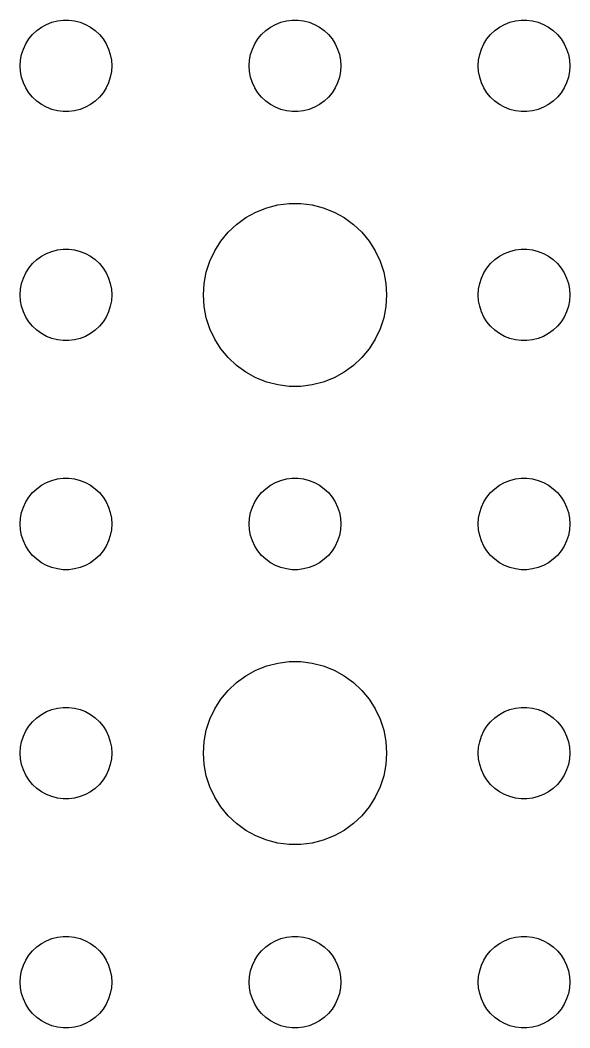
# Model space of a CAD drawing. Header units: metres. Extents: x -150 to 150, y -149 to 149.
# Drawn here: x -61.5 to -43.5, y -1.5 to 31.5 of the extents above; entities that cross this region are included whole.
import ezdxf

# ---------------------------------------------------------------- set-up
doc = ezdxf.new("R2010")
doc.units = ezdxf.units.M

msp = doc.modelspace()

# ---------------------------------------------------------------- linework, layer by layer
for p, q in [((-60.8037, 31.2665), (-60.6387, 31.3572)), ((-60.6387, 31.3572), (-60.4635, 31.4266)), ((-60.4635, 31.4266), (-60.2811, 31.4734)), ((-60.2811, 31.4734), (-60.0942, 31.497)), ((-60.0942, 31.497), (-59.9058, 31.497)), ((-59.9058, 31.497), (-59.7189, 31.4734)), ((-59.7189, 31.4734), (-59.5365, 31.4266)), ((-59.5365, 31.4266), (-59.3613, 31.3572)), ((-59.3613, 31.3572), (-59.1963, 31.2665)), ((-53.3037, 31.2665), (-53.1387, 31.3572)), ((-53.1387, 31.3572), (-52.9635, 31.4266)), ((-52.9635, 31.4266), (-52.7811, 31.4734)), ((-52.7811, 31.4734), (-52.5942, 31.497)), ((-52.5942, 31.497), (-52.4058, 31.497)), ((-52.4058, 31.497), (-52.2189, 31.4734)), ((-52.2189, 31.4734), (-52.0365, 31.4266)), ((-52.0365, 31.4266), (-51.8613, 31.3572)), ((-51.8613, 31.3572), (-51.6963, 31.2665)), ((-45.8037, 31.2665), (-45.6387, 31.3572)), ((-45.6387, 31.3572), (-45.4635, 31.4266)), ((-45.4635, 31.4266), (-45.2811, 31.4734)), ((-45.2811, 31.4734), (-45.0942, 31.497)), ((-45.0942, 31.497), (-44.9058, 31.497)), ((-44.9058, 31.497), (-44.7189, 31.4734)), ((-44.7189, 31.4734), (-44.5365, 31.4266)), ((-44.5365, 31.4266), (-44.3613, 31.3572)), ((-44.3613, 31.3572), (-44.1963, 31.2665)), ((-61.2135, 30.8817), (-61.0934, 31.0268)), ((-61.0934, 31.0268), (-60.9561, 31.1558)), ((-60.9561, 31.1558), (-60.8037, 31.2665)), ((-59.1963, 31.2665), (-59.0439, 31.1558)), ((-59.0439, 31.1558), (-58.9065, 31.0268)), ((-58.9065, 31.0268), (-58.7865, 30.8817)), ((-53.7135, 30.8817), (-53.5934, 31.0268)), ((-53.5934, 31.0268), (-53.4561, 31.1558)), ((-53.4561, 31.1558), (-53.3037, 31.2665)), ((-51.6963, 31.2665), (-51.5439, 31.1558)), ((-51.5439, 31.1558), (-51.4065, 31.0268)), ((-51.4065, 31.0268), (-51.2865, 30.8817)), ((-46.2135, 30.8817), (-46.0934, 31.0268)), ((-46.0934, 31.0268), (-45.9561, 31.1558)), ((-45.9561, 31.1558), (-45.8037, 31.2665)), ((-44.1963, 31.2665), (-44.0439, 31.1558)), ((-44.0439, 31.1558), (-43.9065, 31.0268)), ((-43.9065, 31.0268), (-43.7865, 30.8817)), ((-61.3947, 30.5522), (-61.3145, 30.7226)), ((-61.3145, 30.7226), (-61.2135, 30.8817)), ((-58.7865, 30.8817), (-58.6855, 30.7226)), ((-58.6855, 30.7226), (-58.6053, 30.5522)), ((-53.8947, 30.5522), (-53.8145, 30.7226)), ((-53.8145, 30.7226), (-53.7135, 30.8817)), ((-51.2865, 30.8817), (-51.1855, 30.7226)), ((-51.1855, 30.7226), (-51.1053, 30.5522)), ((-46.3947, 30.5522), (-46.3145, 30.7226)), ((-46.3145, 30.7226), (-46.2135, 30.8817)), ((-43.7865, 30.8817), (-43.6855, 30.7226)), ((-43.6855, 30.7226), (-43.6053, 30.5522)), ((-61.4882, 30.188), (-61.4529, 30.373)), ((-61.4529, 30.373), (-61.3947, 30.5522)), ((-58.6053, 30.5522), (-58.5471, 30.373)), ((-58.5471, 30.373), (-58.5118, 30.188)), ((-53.9882, 30.188), (-53.9529, 30.373)), ((-53.9529, 30.373), (-53.8947, 30.5522)), ((-51.1053, 30.5522), (-51.0471, 30.373)), ((-51.0471, 30.373), (-51.0118, 30.188)), ((-46.4882, 30.188), (-46.4529, 30.373)), ((-46.4529, 30.373), (-46.3947, 30.5522)), ((-43.6053, 30.5522), (-43.5471, 30.373)), ((-43.5471, 30.373), (-43.5118, 30.188)), ((-61.5, 30), (-61.4882, 30.188)), ((-58.5118, 30.188), (-58.5, 30)), ((-54, 30), (-53.9882, 30.188)), ((-51.0118, 30.188), (-51, 30)), ((-46.5, 30), (-46.4882, 30.188)), ((-43.5118, 30.188), (-43.5, 30)), ((-61.4882, 29.812), (-61.5, 30)), ((-61.4529, 29.627), (-61.4882, 29.812)), ((-58.5118, 29.812), (-58.5471, 29.627)), ((-58.5, 30), (-58.5118, 29.812)), ((-53.9882, 29.812), (-54, 30)), ((-53.9529, 29.627), (-53.9882, 29.812)), ((-51.0118, 29.812), (-51.0471, 29.627)), ((-51, 30), (-51.0118, 29.812)), ((-46.4882, 29.812), (-46.5, 30)), ((-46.4529, 29.627), (-46.4882, 29.812)), ((-43.5118, 29.812), (-43.5471, 29.627)), ((-43.5, 30), (-43.5118, 29.812)), ((-61.3947, 29.4478), (-61.4529, 29.627)), ((-61.3145, 29.2774), (-61.3947, 29.4478)), ((-58.6053, 29.4478), (-58.6855, 29.2774)), ((-58.5471, 29.627), (-58.6053, 29.4478)), ((-53.8947, 29.4478), (-53.9529, 29.627)), ((-53.8145, 29.2774), (-53.8947, 29.4478)), ((-51.1053, 29.4478), (-51.1855, 29.2774)), ((-51.0471, 29.627), (-51.1053, 29.4478)), ((-46.3947, 29.4478), (-46.4529, 29.627)), ((-46.3145, 29.2774), (-46.3947, 29.4478)), ((-43.6053, 29.4478), (-43.6855, 29.2774)), ((-43.5471, 29.627), (-43.6053, 29.4478)), ((-61.2135, 29.1183), (-61.3145, 29.2774)), ((-61.0934, 28.9732), (-61.2135, 29.1183)), ((-58.7865, 29.1183), (-58.9065, 28.9732)), ((-58.6855, 29.2774), (-58.7865, 29.1183)), ((-53.7135, 29.1183), (-53.8145, 29.2774)), ((-53.5934, 28.9732), (-53.7135, 29.1183)), ((-51.2865, 29.1183), (-51.4065, 28.9732)), ((-51.1855, 29.2774), (-51.2865, 29.1183)), ((-46.2135, 29.1183), (-46.3145, 29.2774)), ((-46.0934, 28.9732), (-46.2135, 29.1183)), ((-43.7865, 29.1183), (-43.9065, 28.9732)), ((-43.6855, 29.2774), (-43.7865, 29.1183)), ((-60.9561, 28.8442), (-61.0934, 28.9732)), ((-60.8037, 28.7335), (-60.9561, 28.8442)), ((-60.6387, 28.6427), (-60.8037, 28.7335)), ((-59.1963, 28.7335), (-59.3613, 28.6427)), ((-59.0439, 28.8442), (-59.1963, 28.7335)), ((-58.9065, 28.9732), (-59.0439, 28.8442)), ((-53.4561, 28.8442), (-53.5934, 28.9732)), ((-53.3037, 28.7335), (-53.4561, 28.8442)), ((-53.1387, 28.6427), (-53.3037, 28.7335)), ((-51.6963, 28.7335), (-51.8613, 28.6427)), ((-51.5439, 28.8442), (-51.6963, 28.7335)), ((-51.4065, 28.9732), (-51.5439, 28.8442)), ((-45.9561, 28.8442), (-46.0934, 28.9732)), ((-45.8037, 28.7335), (-45.9561, 28.8442)), ((-45.6387, 28.6427), (-45.8037, 28.7335)), ((-44.1963, 28.7335), (-44.3613, 28.6427)), ((-44.0439, 28.8442), (-44.1963, 28.7335)), ((-43.9065, 28.9732), (-44.0439, 28.8442)), ((-60.4635, 28.5734), (-60.6387, 28.6427)), ((-60.2811, 28.5266), (-60.4635, 28.5734)), ((-60.0942, 28.503), (-60.2811, 28.5266)), ((-59.9058, 28.503), (-60.0942, 28.503)), ((-59.7189, 28.5266), (-59.9058, 28.503)), ((-59.5365, 28.5734), (-59.7189, 28.5266)), ((-59.3613, 28.6427), (-59.5365, 28.5734)), ((-52.9635, 28.5734), (-53.1387, 28.6427)), ((-52.7811, 28.5266), (-52.9635, 28.5734)), ((-52.5942, 28.503), (-52.7811, 28.5266)), ((-52.4058, 28.503), (-52.5942, 28.503)), ((-52.2189, 28.5266), (-52.4058, 28.503)), ((-52.0365, 28.5734), (-52.2189, 28.5266)), ((-51.8613, 28.6427), (-52.0365, 28.5734)), ((-45.4635, 28.5734), (-45.6387, 28.6427)), ((-45.2811, 28.5266), (-45.4635, 28.5734)), ((-45.0942, 28.503), (-45.2811, 28.5266)), ((-44.9058, 28.503), (-45.0942, 28.503)), ((-44.7189, 28.5266), (-44.9058, 28.503)), ((-44.5365, 28.5734), (-44.7189, 28.5266)), ((-44.3613, 28.6427), (-44.5365, 28.5734)), ((-53.427, 25.3532), (-53.0621, 25.4469)), ((-53.0621, 25.4469), (-52.6884, 25.4941)), ((-52.6884, 25.4941), (-52.3116, 25.4941)), ((-52.3116, 25.4941), (-51.9379, 25.4469)), ((-51.9379, 25.4469), (-51.5729, 25.3532)), ((-54.1075, 25.033), (-53.7773, 25.2145)), ((-53.7773, 25.2145), (-53.427, 25.3532)), ((-51.5729, 25.3532), (-51.2227, 25.2145)), ((-51.2227, 25.2145), (-50.8925, 25.033)), ((-54.6869, 24.5536), (-54.4123, 24.8115)), ((-54.4123, 24.8115), (-54.1075, 25.033)), ((-50.8925, 25.033), (-50.5877, 24.8115)), ((-50.5877, 24.8115), (-50.3131, 24.5536)), ((-54.927, 24.2634), (-54.6869, 24.5536)), ((-50.3131, 24.5536), (-50.0729, 24.2634)), ((-55.1289, 23.9453), (-54.927, 24.2634)), ((-50.0729, 24.2634), (-49.8711, 23.9453)), ((-60.9561, 23.6558), (-60.8037, 23.7665)), ((-60.8037, 23.7665), (-60.6387, 23.8572)), ((-60.6387, 23.8572), (-60.4635, 23.9266)), ((-60.4635, 23.9266), (-60.2811, 23.9734)), ((-60.2811, 23.9734), (-60.0942, 23.997)), ((-60.0942, 23.997), (-59.9058, 23.997)), ((-59.9058, 23.997), (-59.7189, 23.9734)), ((-59.7189, 23.9734), (-59.5365, 23.9266)), ((-59.5365, 23.9266), (-59.3613, 23.8572)), ((-59.3613, 23.8572), (-59.1963, 23.7665)), ((-59.1963, 23.7665), (-59.0439, 23.6558)), ((-55.2893, 23.6044), (-55.1289, 23.9453)), ((-49.8711, 23.9453), (-49.7107, 23.6044)), ((-45.9561, 23.6558), (-45.8037, 23.7665)), ((-45.8037, 23.7665), (-45.6387, 23.8572)), ((-45.6387, 23.8572), (-45.4635, 23.9266)), ((-45.4635, 23.9266), (-45.2811, 23.9734)), ((-45.2811, 23.9734), (-45.0942, 23.997)), ((-45.0942, 23.997), (-44.9058, 23.997)), ((-44.9058, 23.997), (-44.7189, 23.9734)), ((-44.7189, 23.9734), (-44.5365, 23.9266)), ((-44.5365, 23.9266), (-44.3613, 23.8572)), ((-44.3613, 23.8572), (-44.1963, 23.7665)), ((-44.1963, 23.7665), (-44.0439, 23.6558)), ((-61.2135, 23.3817), (-61.0934, 23.5268)), ((-61.0934, 23.5268), (-60.9561, 23.6558)), ((-59.0439, 23.6558), (-58.9065, 23.5268)), ((-58.9065, 23.5268), (-58.7865, 23.3817)), ((-55.4057, 23.2461), (-55.2893, 23.6044)), ((-49.7107, 23.6044), (-49.5942, 23.2461)), ((-46.2135, 23.3817), (-46.0934, 23.5268)), ((-46.0934, 23.5268), (-45.9561, 23.6558)), ((-44.0439, 23.6558), (-43.9065, 23.5268)), ((-43.9065, 23.5268), (-43.7865, 23.3817)), ((-61.3947, 23.0522), (-61.3145, 23.2226)), ((-61.3145, 23.2226), (-61.2135, 23.3817)), ((-58.7865, 23.3817), (-58.6855, 23.2226)), ((-58.6855, 23.2226), (-58.6053, 23.0522)), ((-55.4763, 22.876), (-55.4057, 23.2461)), ((-49.5942, 23.2461), (-49.5237, 22.876)), ((-46.3947, 23.0522), (-46.3145, 23.2226)), ((-46.3145, 23.2226), (-46.2135, 23.3817)), ((-43.7865, 23.3817), (-43.6855, 23.2226)), ((-43.6855, 23.2226), (-43.6053, 23.0522)), ((-61.4882, 22.688), (-61.4529, 22.873)), ((-61.4529, 22.873), (-61.3947, 23.0522)), ((-58.6053, 23.0522), (-58.5471, 22.873)), ((-58.5471, 22.873), (-58.5118, 22.688)), ((-55.5, 22.5), (-55.4763, 22.876)), ((-49.5237, 22.876), (-49.5, 22.5)), ((-46.4882, 22.688), (-46.4529, 22.873)), ((-46.4529, 22.873), (-46.3947, 23.0522)), ((-43.6053, 23.0522), (-43.5471, 22.873)), ((-43.5471, 22.873), (-43.5118, 22.688)), ((-61.5, 22.5), (-61.4882, 22.688)), ((-61.4882, 22.312), (-61.5, 22.5)), ((-58.5118, 22.688), (-58.5, 22.5)), ((-58.5, 22.5), (-58.5118, 22.312)), ((-55.4763, 22.124), (-55.5, 22.5)), ((-49.5, 22.5), (-49.5237, 22.124)), ((-46.5, 22.5), (-46.4882, 22.688)), ((-46.4882, 22.312), (-46.5, 22.5)), ((-43.5118, 22.688), (-43.5, 22.5)), ((-43.5, 22.5), (-43.5118, 22.312)), ((-61.4529, 22.127), (-61.4882, 22.312)), ((-61.3947, 21.9478), (-61.4529, 22.127)), ((-58.5471, 22.127), (-58.6053, 21.9478)), ((-58.5118, 22.312), (-58.5471, 22.127)), ((-55.4057, 21.7539), (-55.4763, 22.124)), ((-49.5237, 22.124), (-49.5942, 21.7539)), ((-46.4529, 22.127), (-46.4882, 22.312)), ((-46.3947, 21.9478), (-46.4529, 22.127)), ((-43.5471, 22.127), (-43.6053, 21.9478)), ((-43.5118, 22.312), (-43.5471, 22.127)), ((-61.3145, 21.7774), (-61.3947, 21.9478)), ((-61.2135, 21.6183), (-61.3145, 21.7774)), ((-58.6855, 21.7774), (-58.7865, 21.6183)), ((-58.6053, 21.9478), (-58.6855, 21.7774)), ((-46.3145, 21.7774), (-46.3947, 21.9478)), ((-46.2135, 21.6183), (-46.3145, 21.7774)), ((-43.6855, 21.7774), (-43.7865, 21.6183)), ((-43.6053, 21.9478), (-43.6855, 21.7774)), ((-61.0934, 21.4732), (-61.2135, 21.6183)), ((-60.9561, 21.3442), (-61.0934, 21.4732)), ((-58.9065, 21.4732), (-59.0439, 21.3442)), ((-58.7865, 21.6183), (-58.9065, 21.4732)), ((-55.2893, 21.3956), (-55.4057, 21.7539)), ((-49.5942, 21.7539), (-49.7107, 21.3956)), ((-46.0934, 21.4732), (-46.2135, 21.6183)), ((-45.9561, 21.3442), (-46.0934, 21.4732)), ((-43.9065, 21.4732), (-44.0439, 21.3442)), ((-43.7865, 21.6183), (-43.9065, 21.4732)), ((-60.8037, 21.2335), (-60.9561, 21.3442)), ((-60.6387, 21.1427), (-60.8037, 21.2335)), ((-60.4635, 21.0734), (-60.6387, 21.1427)), ((-59.3613, 21.1427), (-59.5365, 21.0734)), ((-59.1963, 21.2335), (-59.3613, 21.1427)), ((-59.0439, 21.3442), (-59.1963, 21.2335)), ((-55.1289, 21.0547), (-55.2893, 21.3956)), ((-49.7107, 21.3956), (-49.8711, 21.0547)), ((-45.8037, 21.2335), (-45.9561, 21.3442)), ((-45.6387, 21.1427), (-45.8037, 21.2335)), ((-45.4635, 21.0734), (-45.6387, 21.1427)), ((-44.3613, 21.1427), (-44.5365, 21.0734)), ((-44.1963, 21.2335), (-44.3613, 21.1427)), ((-44.0439, 21.3442), (-44.1963, 21.2335)), ((-60.2811, 21.0266), (-60.4635, 21.0734)), ((-60.0942, 21.003), (-60.2811, 21.0266)), ((-59.9058, 21.003), (-60.0942, 21.003)), ((-59.7189, 21.0266), (-59.9058, 21.003)), ((-59.5365, 21.0734), (-59.7189, 21.0266)), ((-54.927, 20.7366), (-55.1289, 21.0547)), ((-49.8711, 21.0547), (-50.0729, 20.7366)), ((-45.2811, 21.0266), (-45.4635, 21.0734)), ((-45.0942, 21.003), (-45.2811, 21.0266)), ((-44.9058, 21.003), (-45.0942, 21.003)), ((-44.7189, 21.0266), (-44.9058, 21.003)), ((-44.5365, 21.0734), (-44.7189, 21.0266)), ((-54.6869, 20.4464), (-54.927, 20.7366)), ((-50.0729, 20.7366), (-50.3131, 20.4464)), ((-54.4123, 20.1884), (-54.6869, 20.4464)), ((-54.1075, 19.967), (-54.4123, 20.1884)), ((-50.5877, 20.1884), (-50.8925, 19.967)), ((-50.3131, 20.4464), (-50.5877, 20.1884)), ((-53.7773, 19.7855), (-54.1075, 19.967)), ((-50.8925, 19.967), (-51.2227, 19.7855)), ((-53.427, 19.6468), (-53.7773, 19.7855)), ((-53.0621, 19.5531), (-53.427, 19.6468)), ((-52.6884, 19.5059), (-53.0621, 19.5531)), ((-52.3116, 19.5059), (-52.6884, 19.5059)), ((-51.9379, 19.5531), (-52.3116, 19.5059)), ((-51.5729, 19.6468), (-51.9379, 19.5531)), ((-51.2227, 19.7855), (-51.5729, 19.6468)), ((-60.9561, 16.1558), (-60.8037, 16.2665)), ((-60.8037, 16.2665), (-60.6387, 16.3572)), ((-60.6387, 16.3572), (-60.4635, 16.4266)), ((-60.4635, 16.4266), (-60.2811, 16.4734)), ((-60.2811, 16.4734), (-60.0942, 16.497)), ((-60.0942, 16.497), (-59.9058, 16.497)), ((-59.9058, 16.497), (-59.7189, 16.4734)), ((-59.7189, 16.4734), (-59.5365, 16.4266)), ((-59.5365, 16.4266), (-59.3613, 16.3572)), ((-59.3613, 16.3572), (-59.1963, 16.2665)), ((-59.1963, 16.2665), (-59.0439, 16.1558)), ((-53.4561, 16.1558), (-53.3037, 16.2665)), ((-53.3037, 16.2665), (-53.1387, 16.3572)), ((-53.1387, 16.3572), (-52.9635, 16.4266)), ((-52.9635, 16.4266), (-52.7811, 16.4734)), ((-52.7811, 16.4734), (-52.5942, 16.497)), ((-52.5942, 16.497), (-52.4058, 16.497)), ((-52.4058, 16.497), (-52.2189, 16.4734)), ((-52.2189, 16.4734), (-52.0365, 16.4266)), ((-52.0365, 16.4266), (-51.8613, 16.3572)), ((-51.8613, 16.3572), (-51.6963, 16.2665)), ((-51.6963, 16.2665), (-51.5439, 16.1558)), ((-45.9561, 16.1558), (-45.8037, 16.2665)), ((-45.8037, 16.2665), (-45.6387, 16.3572)), ((-45.6387, 16.3572), (-45.4635, 16.4266)), ((-45.4635, 16.4266), (-45.2811, 16.4734)), ((-45.2811, 16.4734), (-45.0942, 16.497)), ((-45.0942, 16.497), (-44.9058, 16.497)), ((-44.9058, 16.497), (-44.7189, 16.4734)), ((-44.7189, 16.4734), (-44.5365, 16.4266)), ((-44.5365, 16.4266), (-44.3613, 16.3572)), ((-44.3613, 16.3572), (-44.1963, 16.2665)), ((-44.1963, 16.2665), (-44.0439, 16.1558)), ((-61.3145, 15.7226), (-61.2135, 15.8817)), ((-61.2135, 15.8817), (-61.0934, 16.0268)), ((-61.0934, 16.0268), (-60.9561, 16.1558)), ((-59.0439, 16.1558), (-58.9065, 16.0268)), ((-58.9065, 16.0268), (-58.7865, 15.8817)), ((-58.7865, 15.8817), (-58.6855, 15.7226)), ((-53.8145, 15.7226), (-53.7135, 15.8817)), ((-53.7135, 15.8817), (-53.5934, 16.0268)), ((-53.5934, 16.0268), (-53.4561, 16.1558)), ((-51.5439, 16.1558), (-51.4065, 16.0268)), ((-51.4065, 16.0268), (-51.2865, 15.8817)), ((-51.2865, 15.8817), (-51.1855, 15.7226)), ((-46.3145, 15.7226), (-46.2135, 15.8817)), ((-46.2135, 15.8817), (-46.0934, 16.0268)), ((-46.0934, 16.0268), (-45.9561, 16.1558)), ((-44.0439, 16.1558), (-43.9065, 16.0268)), ((-43.9065, 16.0268), (-43.7865, 15.8817)), ((-43.7865, 15.8817), (-43.6855, 15.7226)), ((-61.4529, 15.373), (-61.3947, 15.5522)), ((-61.3947, 15.5522), (-61.3145, 15.7226)), ((-58.6855, 15.7226), (-58.6053, 15.5522)), ((-58.6053, 15.5522), (-58.5471, 15.373)), ((-53.9529, 15.373), (-53.8947, 15.5522)), ((-53.8947, 15.5522), (-53.8145, 15.7226)), ((-51.1855, 15.7226), (-51.1053, 15.5522)), ((-51.1053, 15.5522), (-51.0471, 15.373)), ((-46.4529, 15.373), (-46.3947, 15.5522)), ((-46.3947, 15.5522), (-46.3145, 15.7226)), ((-43.6855, 15.7226), (-43.6053, 15.5522)), ((-43.6053, 15.5522), (-43.5471, 15.373)), ((-61.5, 15), (-61.4882, 15.188)), ((-61.4882, 15.188), (-61.4529, 15.373)), ((-58.5471, 15.373), (-58.5118, 15.188)), ((-58.5118, 15.188), (-58.5, 15)), ((-54, 15), (-53.9882, 15.188)), ((-53.9882, 15.188), (-53.9529, 15.373)), ((-51.0471, 15.373), (-51.0118, 15.188)), ((-51.0118, 15.188), (-51, 15)), ((-46.5, 15), (-46.4882, 15.188)), ((-46.4882, 15.188), (-46.4529, 15.373)), ((-43.5471, 15.373), (-43.5118, 15.188)), ((-43.5118, 15.188), (-43.5, 15)), ((-61.4882, 14.812), (-61.5, 15)), ((-58.5, 15), (-58.5118, 14.812)), ((-53.9882, 14.812), (-54, 15)), ((-51, 15), (-51.0118, 14.812)), ((-46.4882, 14.812), (-46.5, 15)), ((-43.5, 15), (-43.5118, 14.812)), ((-61.4529, 14.627), (-61.4882, 14.812)), ((-61.3947, 14.4478), (-61.4529, 14.627)), ((-58.5471, 14.627), (-58.6053, 14.4478)), ((-58.5118, 14.812), (-58.5471, 14.627)), ((-53.9529, 14.627), (-53.9882, 14.812)), ((-53.8947, 14.4478), (-53.9529, 14.627)), ((-51.0471, 14.627), (-51.1053, 14.4478)), ((-51.0118, 14.812), (-51.0471, 14.627)), ((-46.4529, 14.627), (-46.4882, 14.812)), ((-46.3947, 14.4478), (-46.4529, 14.627)), ((-43.5471, 14.627), (-43.6053, 14.4478)), ((-43.5118, 14.812), (-43.5471, 14.627)), ((-61.3145, 14.2774), (-61.3947, 14.4478)), ((-61.2135, 14.1183), (-61.3145, 14.2774)), ((-58.6855, 14.2774), (-58.7865, 14.1183)), ((-58.6053, 14.4478), (-58.6855, 14.2774)), ((-53.8145, 14.2774), (-53.8947, 14.4478)), ((-53.7135, 14.1183), (-53.8145, 14.2774)), ((-51.1855, 14.2774), (-51.2865, 14.1183)), ((-51.1053, 14.4478), (-51.1855, 14.2774)), ((-46.3145, 14.2774), (-46.3947, 14.4478)), ((-46.2135, 14.1183), (-46.3145, 14.2774)), ((-43.6855, 14.2774), (-43.7865, 14.1183)), ((-43.6053, 14.4478), (-43.6855, 14.2774)), ((-61.0934, 13.9732), (-61.2135, 14.1183)), ((-60.9561, 13.8442), (-61.0934, 13.9732)), ((-58.9065, 13.9732), (-59.0439, 13.8442)), ((-58.7865, 14.1183), (-58.9065, 13.9732)), ((-53.5934, 13.9732), (-53.7135, 14.1183)), ((-53.4561, 13.8442), (-53.5934, 13.9732)), ((-51.4065, 13.9732), (-51.5439, 13.8442)), ((-51.2865, 14.1183), (-51.4065, 13.9732)), ((-46.0934, 13.9732), (-46.2135, 14.1183)), ((-45.9561, 13.8442), (-46.0934, 13.9732)), ((-43.9065, 13.9732), (-44.0439, 13.8442)), ((-43.7865, 14.1183), (-43.9065, 13.9732)), ((-60.8037, 13.7335), (-60.9561, 13.8442)), ((-60.6387, 13.6427), (-60.8037, 13.7335)), ((-60.4635, 13.5734), (-60.6387, 13.6427)), ((-60.2811, 13.5266), (-60.4635, 13.5734)), ((-59.5365, 13.5734), (-59.7189, 13.5266)), ((-59.3613, 13.6427), (-59.5365, 13.5734)), ((-59.1963, 13.7335), (-59.3613, 13.6427)), ((-59.0439, 13.8442), (-59.1963, 13.7335)), ((-53.3037, 13.7335), (-53.4561, 13.8442)), ((-53.1387, 13.6427), (-53.3037, 13.7335)), ((-52.9635, 13.5734), (-53.1387, 13.6427)), ((-52.7811, 13.5266), (-52.9635, 13.5734)), ((-52.0365, 13.5734), (-52.2189, 13.5266)), ((-51.8613, 13.6427), (-52.0365, 13.5734)), ((-51.6963, 13.7335), (-51.8613, 13.6427)), ((-51.5439, 13.8442), (-51.6963, 13.7335)), ((-45.8037, 13.7335), (-45.9561, 13.8442)), ((-45.6387, 13.6427), (-45.8037, 13.7335)), ((-45.4635, 13.5734), (-45.6387, 13.6427)), ((-45.2811, 13.5266), (-45.4635, 13.5734)), ((-44.5365, 13.5734), (-44.7189, 13.5266)), ((-44.3613, 13.6427), (-44.5365, 13.5734)), ((-44.1963, 13.7335), (-44.3613, 13.6427)), ((-44.0439, 13.8442), (-44.1963, 13.7335)), ((-60.0942, 13.5029), (-60.2811, 13.5266)), ((-59.9058, 13.5029), (-60.0942, 13.5029)), ((-59.7189, 13.5266), (-59.9058, 13.5029)), ((-52.5942, 13.5029), (-52.7811, 13.5266)), ((-52.4058, 13.5029), (-52.5942, 13.5029)), ((-52.2189, 13.5266), (-52.4058, 13.5029)), ((-45.0942, 13.5029), (-45.2811, 13.5266)), ((-44.9058, 13.5029), (-45.0942, 13.5029)), ((-44.7189, 13.5266), (-44.9058, 13.5029)), ((-53.7773, 10.2145), (-53.427, 10.3532)), ((-53.427, 10.3532), (-53.0621, 10.4469)), ((-53.0621, 10.4469), (-52.6884, 10.4941)), ((-52.6884, 10.4941), (-52.3116, 10.4941)), ((-52.3116, 10.4941), (-51.9379, 10.4469)), ((-51.9379, 10.4469), (-51.5729, 10.3532)), ((-51.5729, 10.3532), (-51.2227, 10.2145)), ((-54.4123, 9.81154), (-54.1075, 10.033)), ((-54.1075, 10.033), (-53.7773, 10.2145)), ((-51.2227, 10.2145), (-50.8925, 10.033)), ((-50.8925, 10.033), (-50.5877, 9.81154)), ((-54.6869, 9.55363), (-54.4123, 9.81154)), ((-50.5877, 9.81154), (-50.3131, 9.55363)), ((-55.1289, 8.94525), (-54.927, 9.26335)), ((-54.927, 9.26335), (-54.6869, 9.55363)), ((-50.3131, 9.55363), (-50.0729, 9.26335)), ((-50.0729, 9.26335), (-49.8711, 8.94525)), ((-60.6387, 8.85724), (-60.4635, 8.92657)), ((-60.4635, 8.92657), (-60.2811, 8.97342)), ((-60.2811, 8.97342), (-60.0942, 8.99704)), ((-60.0942, 8.99704), (-59.9058, 8.99704)), ((-59.9058, 8.99704), (-59.7189, 8.97342)), ((-59.7189, 8.97342), (-59.5365, 8.92657)), ((-59.5365, 8.92657), (-59.3613, 8.85724)), ((-55.2893, 8.60437), (-55.1289, 8.94525)), ((-49.8711, 8.94525), (-49.7107, 8.60437)), ((-45.6387, 8.85724), (-45.4635, 8.92657)), ((-45.4635, 8.92657), (-45.2811, 8.97342)), ((-45.2811, 8.97342), (-45.0942, 8.99704)), ((-45.0942, 8.99704), (-44.9058, 8.99704)), ((-44.9058, 8.99704), (-44.7189, 8.97342)), ((-44.7189, 8.97342), (-44.5365, 8.92657)), ((-44.5365, 8.92657), (-44.3613, 8.85724)), ((-61.0934, 8.52681), (-60.9561, 8.65576)), ((-60.9561, 8.65576), (-60.8037, 8.76648)), ((-60.8037, 8.76648), (-60.6387, 8.85724)), ((-59.3613, 8.85724), (-59.1963, 8.76648)), ((-59.1963, 8.76648), (-59.0439, 8.65576)), ((-59.0439, 8.65576), (-58.9065, 8.52681)), ((-55.4057, 8.24606), (-55.2893, 8.60437)), ((-49.7107, 8.60437), (-49.5942, 8.24606)), ((-46.0934, 8.52681), (-45.9561, 8.65576)), ((-45.9561, 8.65576), (-45.8037, 8.76648)), ((-45.8037, 8.76648), (-45.6387, 8.85724)), ((-44.3613, 8.85724), (-44.1963, 8.76648)), ((-44.1963, 8.76648), (-44.0439, 8.65576)), ((-44.0439, 8.65576), (-43.9065, 8.52681)), ((-61.3145, 8.22263), (-61.2135, 8.38167)), ((-61.2135, 8.38167), (-61.0934, 8.52681)), ((-58.9065, 8.52681), (-58.7865, 8.38167)), ((-58.7865, 8.38167), (-58.6855, 8.22263)), ((-46.3145, 8.22263), (-46.2135, 8.38167)), ((-46.2135, 8.38167), (-46.0934, 8.52681)), ((-43.9065, 8.52681), (-43.7865, 8.38167)), ((-43.7865, 8.38167), (-43.6855, 8.22263)), ((-61.4529, 7.87303), (-61.3947, 8.05219)), ((-61.3947, 8.05219), (-61.3145, 8.22263)), ((-58.6855, 8.22263), (-58.6053, 8.05219)), ((-58.6053, 8.05219), (-58.5471, 7.87303)), ((-55.4763, 7.87599), (-55.4057, 8.24606)), ((-49.5942, 8.24606), (-49.5237, 7.87599)), ((-46.4529, 7.87303), (-46.3947, 8.05219)), ((-46.3947, 8.05219), (-46.3145, 8.22263)), ((-43.6855, 8.22263), (-43.6053, 8.05219)), ((-43.6053, 8.05219), (-43.5471, 7.87303)), ((-61.5, 7.5), (-61.4882, 7.68799)), ((-61.4882, 7.68799), (-61.4529, 7.87303)), ((-58.5471, 7.87303), (-58.5118, 7.68799)), ((-58.5118, 7.68799), (-58.5, 7.5)), ((-55.5, 7.5), (-55.4763, 7.87599)), ((-49.5237, 7.87599), (-49.5, 7.5)), ((-46.5, 7.5), (-46.4882, 7.68799)), ((-46.4882, 7.68799), (-46.4529, 7.87303)), ((-43.5471, 7.87303), (-43.5118, 7.68799)), ((-43.5118, 7.68799), (-43.5, 7.5)), ((-61.4882, 7.312), (-61.5, 7.5)), ((-61.4529, 7.12695), (-61.4882, 7.312)), ((-58.5118, 7.312), (-58.5471, 7.12695)), ((-58.5, 7.5), (-58.5118, 7.312)), ((-55.4763, 7.12399), (-55.5, 7.5)), ((-49.5, 7.5), (-49.5237, 7.12399)), ((-46.4882, 7.312), (-46.5, 7.5)), ((-46.4529, 7.12695), (-46.4882, 7.312)), ((-43.5118, 7.312), (-43.5471, 7.12695)), ((-43.5, 7.5), (-43.5118, 7.312)), ((-61.3947, 6.9478), (-61.4529, 7.12695)), ((-61.3145, 6.77736), (-61.3947, 6.9478)), ((-58.6053, 6.9478), (-58.6855, 6.77736)), ((-58.5471, 7.12695), (-58.6053, 6.9478)), ((-55.4057, 6.75392), (-55.4763, 7.12399)), ((-49.5237, 7.12399), (-49.5942, 6.75392)), ((-46.3947, 6.9478), (-46.4529, 7.12695)), ((-46.3145, 6.77736), (-46.3947, 6.9478)), ((-43.6053, 6.9478), (-43.6855, 6.77736)), ((-43.5471, 7.12695), (-43.6053, 6.9478)), ((-61.2135, 6.61832), (-61.3145, 6.77736)), ((-61.0934, 6.47318), (-61.2135, 6.61832)), ((-58.7865, 6.61832), (-58.9065, 6.47318)), ((-58.6855, 6.77736), (-58.7865, 6.61832)), ((-55.2893, 6.39561), (-55.4057, 6.75392)), ((-49.5942, 6.75392), (-49.7107, 6.39561)), ((-46.2135, 6.61832), (-46.3145, 6.77736)), ((-46.0934, 6.47318), (-46.2135, 6.61832)), ((-43.7865, 6.61832), (-43.9065, 6.47318)), ((-43.6855, 6.77736), (-43.7865, 6.61832)), ((-60.9561, 6.34422), (-61.0934, 6.47318)), ((-60.8037, 6.23351), (-60.9561, 6.34422)), ((-59.0439, 6.34422), (-59.1963, 6.23351)), ((-58.9065, 6.47318), (-59.0439, 6.34422)), ((-55.1289, 6.05473), (-55.2893, 6.39561)), ((-49.7107, 6.39561), (-49.8711, 6.05473)), ((-45.9561, 6.34422), (-46.0934, 6.47318)), ((-45.8037, 6.23351), (-45.9561, 6.34422)), ((-44.0439, 6.34422), (-44.1963, 6.23351)), ((-43.9065, 6.47318), (-44.0439, 6.34422)), ((-60.6387, 6.14275), (-60.8037, 6.23351)), ((-60.4635, 6.07341), (-60.6387, 6.14275)), ((-60.2811, 6.02657), (-60.4635, 6.07341)), ((-60.0942, 6.00294), (-60.2811, 6.02657)), ((-59.9058, 6.00294), (-60.0942, 6.00294)), ((-59.7189, 6.02657), (-59.9058, 6.00294)), ((-59.5365, 6.07341), (-59.7189, 6.02657)), ((-59.3613, 6.14275), (-59.5365, 6.07341)), ((-59.1963, 6.23351), (-59.3613, 6.14275)), ((-54.927, 5.73663), (-55.1289, 6.05473)), ((-49.8711, 6.05473), (-50.0729, 5.73663)), ((-45.6387, 6.14275), (-45.8037, 6.23351)), ((-45.4635, 6.07341), (-45.6387, 6.14275)), ((-45.2811, 6.02657), (-45.4635, 6.07341)), ((-45.0942, 6.00294), (-45.2811, 6.02657)), ((-44.9058, 6.00294), (-45.0942, 6.00294)), ((-44.7189, 6.02657), (-44.9058, 6.00294)), ((-44.5365, 6.07341), (-44.7189, 6.02657)), ((-44.3613, 6.14275), (-44.5365, 6.07341)), ((-44.1963, 6.23351), (-44.3613, 6.14275)), ((-54.6869, 5.44635), (-54.927, 5.73663)), ((-50.0729, 5.73663), (-50.3131, 5.44635)), ((-54.4123, 5.18845), (-54.6869, 5.44635)), ((-50.3131, 5.44635), (-50.5877, 5.18845)), ((-54.1075, 4.96701), (-54.4123, 5.18845)), ((-53.7773, 4.78551), (-54.1075, 4.96701)), ((-50.8925, 4.96701), (-51.2227, 4.78551)), ((-50.5877, 5.18845), (-50.8925, 4.96701)), ((-53.427, 4.64682), (-53.7773, 4.78551)), ((-53.0621, 4.55313), (-53.427, 4.64682)), ((-51.5729, 4.64682), (-51.9379, 4.55313)), ((-51.2227, 4.78551), (-51.5729, 4.64682)), ((-52.6884, 4.50591), (-53.0621, 4.55313)), ((-52.3116, 4.50591), (-52.6884, 4.50591)), ((-51.9379, 4.55313), (-52.3116, 4.50591)), ((-60.8037, 1.26648), (-60.6387, 1.35724)), ((-60.6387, 1.35724), (-60.4635, 1.42657)), ((-60.4635, 1.42657), (-60.2811, 1.47342)), ((-60.2811, 1.47342), (-60.0942, 1.49704)), ((-60.0942, 1.49704), (-59.9058, 1.49704)), ((-59.9058, 1.49704), (-59.7189, 1.47342)), ((-59.7189, 1.47342), (-59.5365, 1.42657)), ((-59.5365, 1.42657), (-59.3613, 1.35724)), ((-59.3613, 1.35724), (-59.1963, 1.26648)), ((-53.3037, 1.26648), (-53.1387, 1.35724)), ((-53.1387, 1.35724), (-52.9635, 1.42657)), ((-52.9635, 1.42657), (-52.7811, 1.47342)), ((-52.7811, 1.47342), (-52.5942, 1.49704)), ((-52.5942, 1.49704), (-52.4058, 1.49704)), ((-52.4058, 1.49704), (-52.2189, 1.47342)), ((-52.2189, 1.47342), (-52.0365, 1.42657)), ((-52.0365, 1.42657), (-51.8613, 1.35724)), ((-51.8613, 1.35724), (-51.6963, 1.26648)), ((-45.8037, 1.26648), (-45.6387, 1.35724)), ((-45.6387, 1.35724), (-45.4635, 1.42657)), ((-45.4635, 1.42657), (-45.2811, 1.47342)), ((-45.2811, 1.47342), (-45.0942, 1.49704)), ((-45.0942, 1.49704), (-44.9058, 1.49704)), ((-44.9058, 1.49704), (-44.7189, 1.47342)), ((-44.7189, 1.47342), (-44.5365, 1.42657)), ((-44.5365, 1.42657), (-44.3613, 1.35724)), ((-44.3613, 1.35724), (-44.1963, 1.26648)), ((-61.2135, 0.88167), (-61.0934, 1.02681)), ((-61.0934, 1.02681), (-60.9561, 1.15576)), ((-60.9561, 1.15576), (-60.8037, 1.26648)), ((-59.1963, 1.26648), (-59.0439, 1.15576)), ((-59.0439, 1.15576), (-58.9065, 1.02681)), ((-58.9065, 1.02681), (-58.7865, 0.88167)), ((-53.7135, 0.88167), (-53.5934, 1.02681)), ((-53.5934, 1.02681), (-53.4561, 1.15576)), ((-53.4561, 1.15576), (-53.3037, 1.26648)), ((-51.6963, 1.26648), (-51.5439, 1.15576)), ((-51.5439, 1.15576), (-51.4065, 1.02681)), ((-51.4065, 1.02681), (-51.2865, 0.88167)), ((-46.2135, 0.88167), (-46.0934, 1.02681)), ((-46.0934, 1.02681), (-45.9561, 1.15576)), ((-45.9561, 1.15576), (-45.8037, 1.26648)), ((-44.1963, 1.26648), (-44.0439, 1.15576)), ((-44.0439, 1.15576), (-43.9065, 1.02681)), ((-43.9065, 1.02681), (-43.7865, 0.88167)), ((-61.3947, 0.55219), (-61.3145, 0.72263)), ((-61.3145, 0.72263), (-61.2135, 0.88167)), ((-58.7865, 0.88167), (-58.6855, 0.72263)), ((-58.6855, 0.72263), (-58.6053, 0.55219)), ((-53.8947, 0.55219), (-53.8145, 0.72263)), ((-53.8145, 0.72263), (-53.7135, 0.88167)), ((-51.2865, 0.88167), (-51.1855, 0.72263)), ((-51.1855, 0.72263), (-51.1053, 0.55219)), ((-46.3947, 0.55219), (-46.3145, 0.72263)), ((-46.3145, 0.72263), (-46.2135, 0.88167)), ((-43.7865, 0.88167), (-43.6855, 0.72263)), ((-43.6855, 0.72263), (-43.6053, 0.55219)), ((-61.4882, 0.18799), (-61.4529, 0.37303)), ((-61.4529, 0.37303), (-61.3947, 0.55219)), ((-58.6053, 0.55219), (-58.5471, 0.37303)), ((-58.5471, 0.37303), (-58.5118, 0.18799)), ((-53.9882, 0.18799), (-53.9529, 0.37303)), ((-53.9529, 0.37303), (-53.8947, 0.55219)), ((-51.1053, 0.55219), (-51.0471, 0.37303)), ((-51.0471, 0.37303), (-51.0118, 0.18799)), ((-46.4882, 0.18799), (-46.4529, 0.37303)), ((-46.4529, 0.37303), (-46.3947, 0.55219)), ((-43.6053, 0.55219), (-43.5471, 0.37303)), ((-43.5471, 0.37303), (-43.5118, 0.18799)), ((-61.5, 0), (-61.4882, 0.18799)), ((-61.4882, -0.18799), (-61.5, 0)), ((-58.5118, 0.18799), (-58.5, 0)), ((-58.5, 0), (-58.5118, -0.18799)), ((-54, 0), (-53.9882, 0.18799)), ((-53.9882, -0.18799), (-54, 0)), ((-51.0118, 0.18799), (-51, 0)), ((-51, 0), (-51.0118, -0.18799)), ((-46.5, 0), (-46.4882, 0.18799)), ((-46.4882, -0.18799), (-46.5, 0)), ((-43.5118, 0.18799), (-43.5, 0)), ((-43.5, 0), (-43.5118, -0.18799)), ((-61.4529, -0.37303), (-61.4882, -0.18799)), ((-58.5118, -0.18799), (-58.5471, -0.37303)), ((-53.9529, -0.37303), (-53.9882, -0.18799)), ((-51.0118, -0.18799), (-51.0471, -0.37303)), ((-46.4529, -0.37303), (-46.4882, -0.18799)), ((-43.5118, -0.18799), (-43.5471, -0.37303)), ((-61.3947, -0.55219), (-61.4529, -0.37303)), ((-61.3145, -0.72263), (-61.3947, -0.55219)), ((-58.6053, -0.55219), (-58.6855, -0.72263)), ((-58.5471, -0.37303), (-58.6053, -0.55219)), ((-53.8947, -0.55219), (-53.9529, -0.37303)), ((-53.8145, -0.72263), (-53.8947, -0.55219)), ((-51.1053, -0.55219), (-51.1855, -0.72263)), ((-51.0471, -0.37303), (-51.1053, -0.55219)), ((-46.3947, -0.55219), (-46.4529, -0.37303)), ((-46.3145, -0.72263), (-46.3947, -0.55219)), ((-43.6053, -0.55219), (-43.6855, -0.72263)), ((-43.5471, -0.37303), (-43.6053, -0.55219)), ((-61.2135, -0.88167), (-61.3145, -0.72263)), ((-61.0934, -1.02681), (-61.2135, -0.88167)), ((-58.7865, -0.88167), (-58.9065, -1.02681)), ((-58.6855, -0.72263), (-58.7865, -0.88167)), ((-53.7135, -0.88167), (-53.8145, -0.72263)), ((-53.5934, -1.02681), (-53.7135, -0.88167)), ((-51.2865, -0.88167), (-51.4065, -1.02681)), ((-51.1855, -0.72263), (-51.2865, -0.88167)), ((-46.2135, -0.88167), (-46.3145, -0.72263)), ((-46.0934, -1.02681), (-46.2135, -0.88167)), ((-43.7865, -0.88167), (-43.9065, -1.02681)), ((-43.6855, -0.72263), (-43.7865, -0.88167)), ((-60.9561, -1.15576), (-61.0934, -1.02681)), ((-60.8037, -1.26648), (-60.9561, -1.15576)), ((-60.6387, -1.35724), (-60.8037, -1.26648)), ((-59.1963, -1.26648), (-59.3613, -1.35724)), ((-59.0439, -1.15576), (-59.1963, -1.26648)), ((-58.9065, -1.02681), (-59.0439, -1.15576)), ((-53.4561, -1.15576), (-53.5934, -1.02681)), ((-53.3037, -1.26648), (-53.4561, -1.15576)), ((-53.1387, -1.35724), (-53.3037, -1.26648)), ((-51.6963, -1.26648), (-51.8613, -1.35724)), ((-51.5439, -1.15576), (-51.6963, -1.26648)), ((-51.4065, -1.02681), (-51.5439, -1.15576)), ((-45.9561, -1.15576), (-46.0934, -1.02681)), ((-45.8037, -1.26648), (-45.9561, -1.15576)), ((-45.6387, -1.35724), (-45.8037, -1.26648)), ((-44.1963, -1.26648), (-44.3613, -1.35724)), ((-44.0439, -1.15576), (-44.1963, -1.26648)), ((-43.9065, -1.02681), (-44.0439, -1.15576)), ((-60.4635, -1.42657), (-60.6387, -1.35724)), ((-60.2811, -1.47342), (-60.4635, -1.42657)), ((-60.0942, -1.49704), (-60.2811, -1.47342)), ((-59.9058, -1.49704), (-60.0942, -1.49704)), ((-59.7189, -1.47342), (-59.9058, -1.49704)), ((-59.5365, -1.42657), (-59.7189, -1.47342)), ((-59.3613, -1.35724), (-59.5365, -1.42657)), ((-52.9635, -1.42657), (-53.1387, -1.35724)), ((-52.7811, -1.47342), (-52.9635, -1.42657)), ((-52.5942, -1.49704), (-52.7811, -1.47342)), ((-52.4058, -1.49704), (-52.5942, -1.49704)), ((-52.2189, -1.47342), (-52.4058, -1.49704)), ((-52.0365, -1.42657), (-52.2189, -1.47342)), ((-51.8613, -1.35724), (-52.0365, -1.42657)), ((-45.4635, -1.42657), (-45.6387, -1.35724)), ((-45.2811, -1.47342), (-45.4635, -1.42657)), ((-45.0942, -1.49704), (-45.2811, -1.47342)), ((-44.9058, -1.49704), (-45.0942, -1.49704)), ((-44.7189, -1.47342), (-44.9058, -1.49704)), ((-44.5365, -1.42657), (-44.7189, -1.47342)), ((-44.3613, -1.35724), (-44.5365, -1.42657))]:
    msp.add_line(p, q)

doc.saveas('drawing.dxf')
